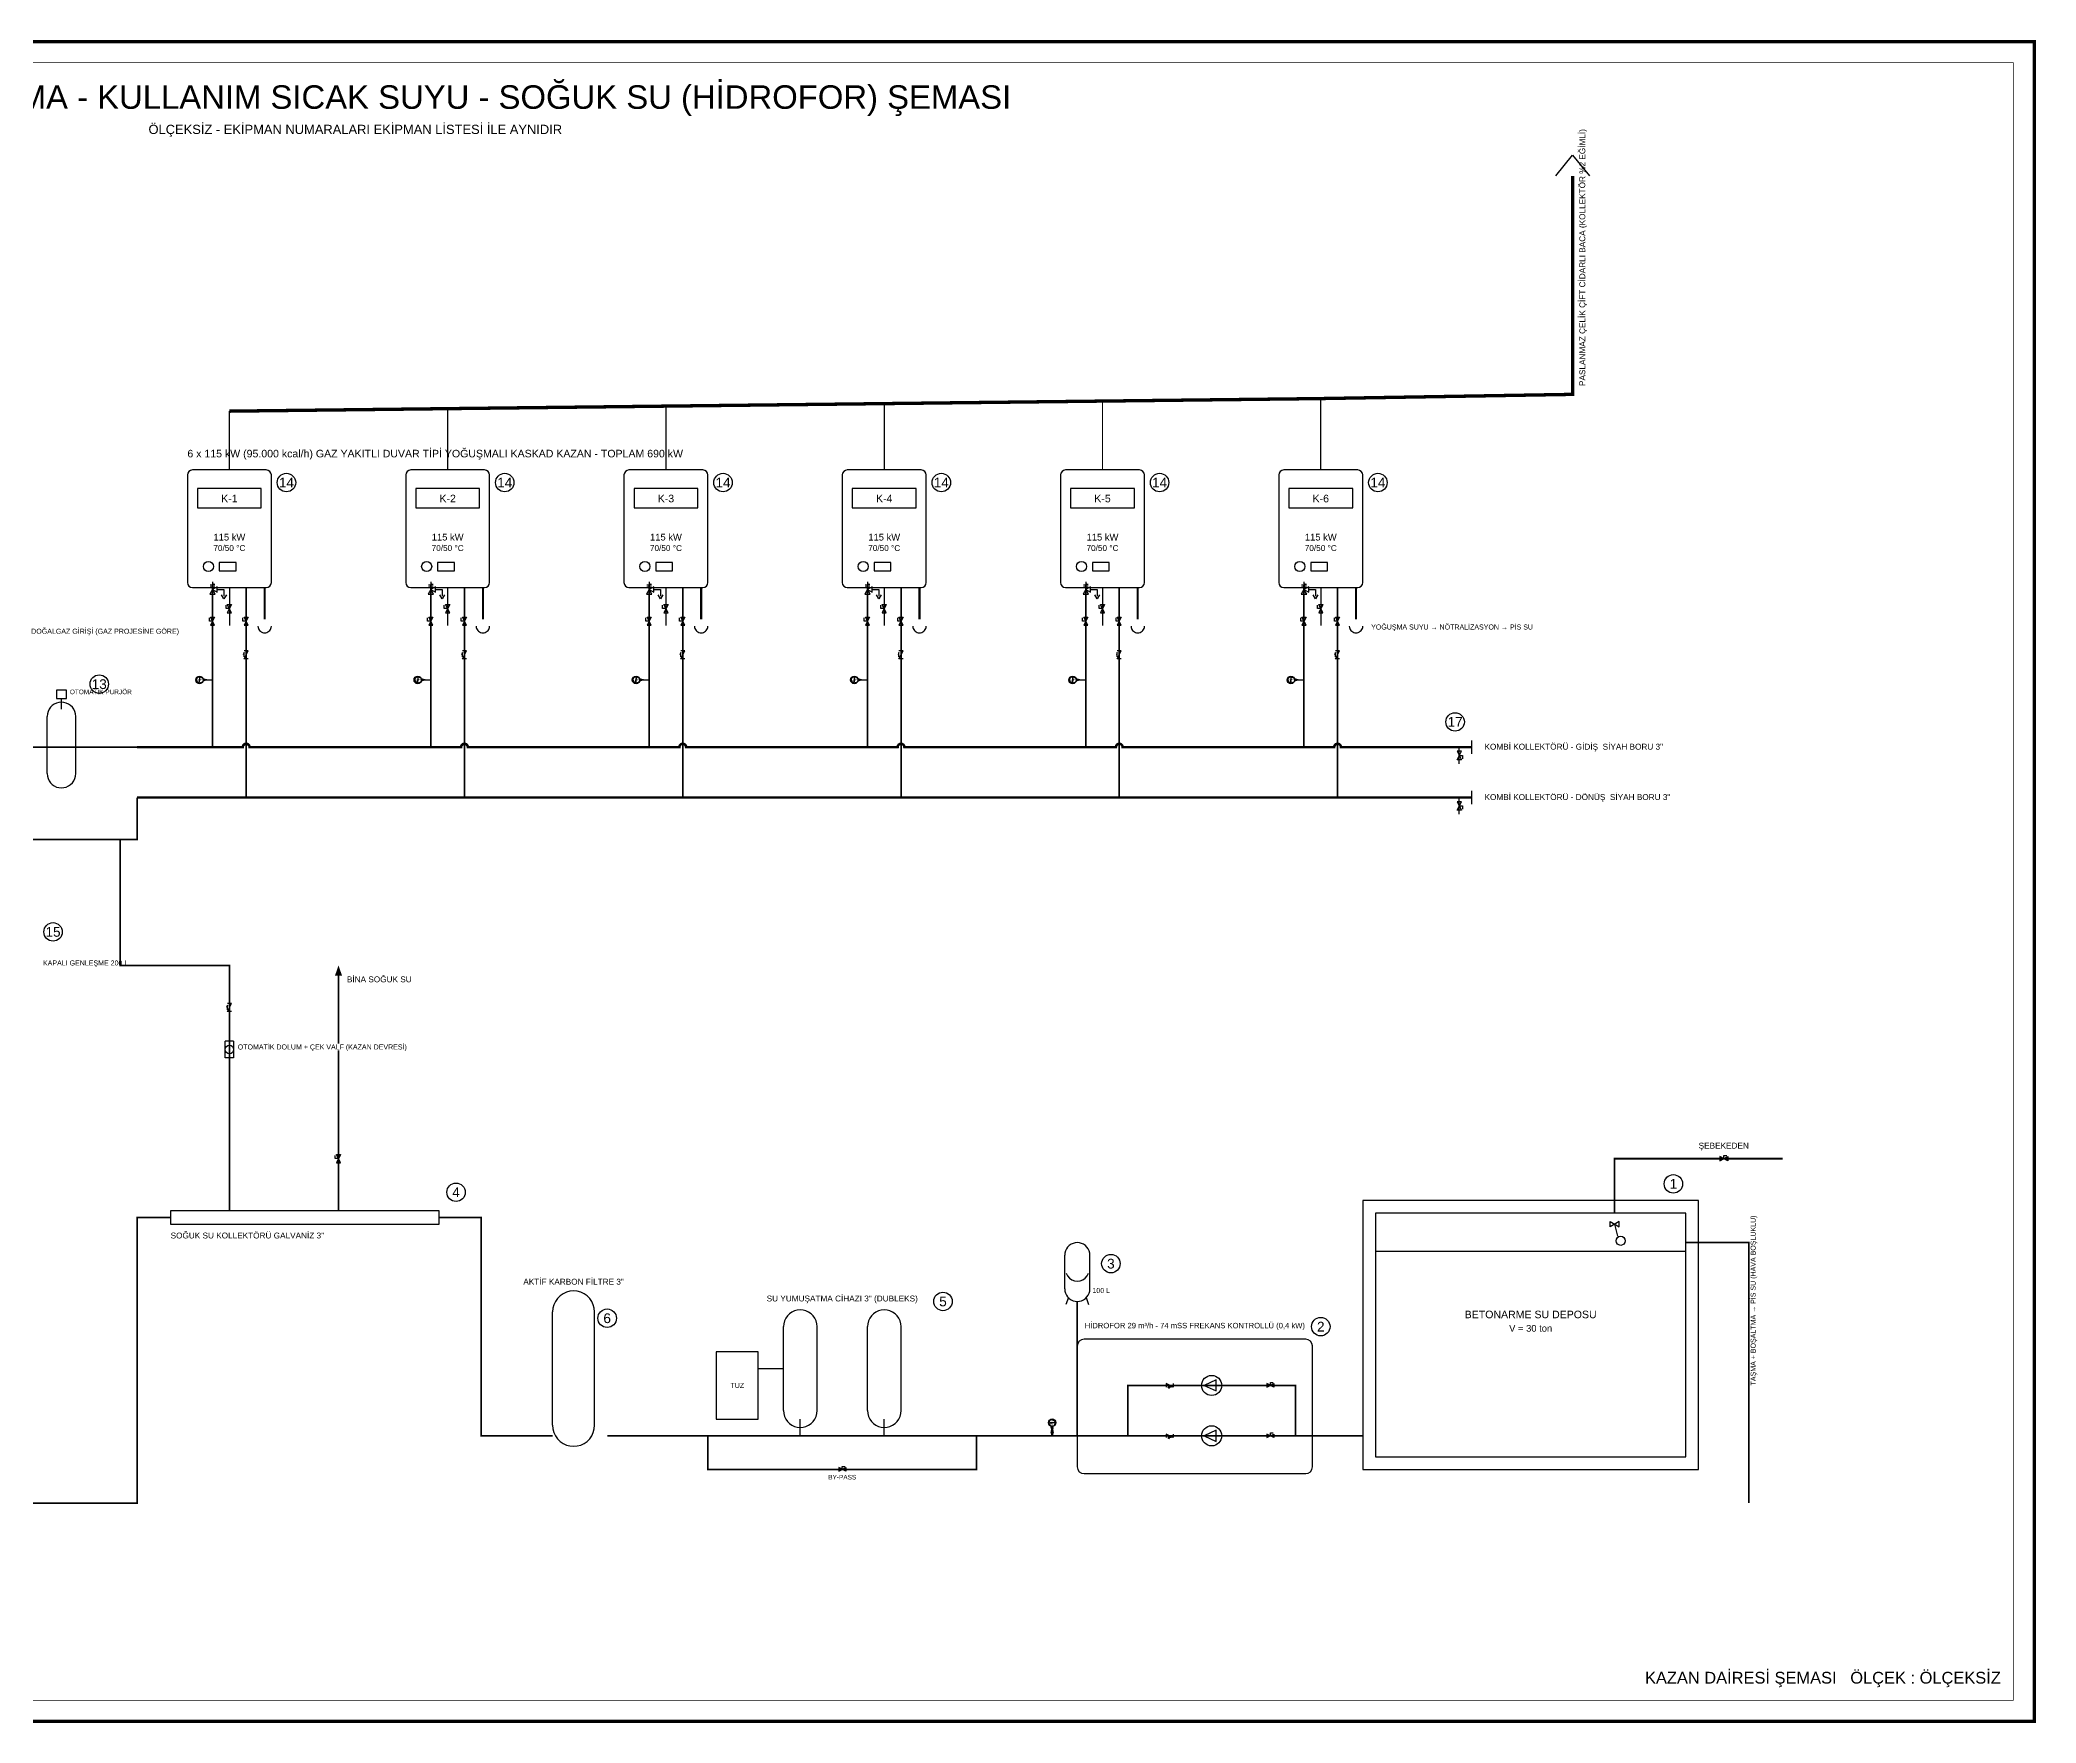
# Model space of a CAD drawing. Header units: centimetres. Extents: x -152 to 8002, y -202 to 1802.
# Drawn here: x 1324 to 3702, y -202 to 1802 of the extents above; entities that cross this region are included whole.
import ezdxf
from ezdxf.enums import TextEntityAlignment as Align

# ---------------------------------------------------------------- set-up
doc = ezdxf.new("R2010")
doc.units = ezdxf.units.CM
doc.linetypes.add('ISITMA DONUS HATTI', pattern=[26, 20, -6])
doc.linetypes.add('PISSU HATTI', pattern=[26, 20, -6])
for name, color, linetype in [('MTY-BACA', 7, 'Continuous'), ('MTY-CIHAZ', 135, 'Continuous'), ('MTY-DOGALGAZ', 7, 'Continuous'), ('MTY-EKIPMAN-NO', 7, 'Continuous'), ('MTY-ISITMA-DONUS-BORU', 30, 'ISITMA DONUS HATTI'), ('MTY-ISITMA-GIDIS-BORU', 10, 'Continuous'), ('MTY-PAFTA', 7, 'Continuous'), ('MTY-PISSU-BORU-TAVANDAN', 6, 'PISSU HATTI'), ('MTY-SOGUKSU-BORU', 5, 'Continuous'), ('MTY-TEFRIS', 15, 'Continuous'), ('MTY-VANA', 1, 'Continuous'), ('MTY-YAZI', 7, 'Continuous'), ('RAST-TEM-SU DEPOSU', 11, 'Continuous')]:
    doc.layers.add(name, color=color, linetype=linetype)
doc.layers.add('ROTAS-PAFTA-SINIRI', color=8, linetype='Continuous', plot=False)
doc.styles.add('CAP', font='wturkce.SHX', dxfattribs={"width": 0.65})
doc.styles.add('MTYCAPLT', font='arial.ttf', dxfattribs={"width": 0.65, "height": 1})
doc.styles.add('ROTAS', font='arial.ttf')

# ---------------------------------------------------------------- blocks, each defined once
blk = doc.blocks.new('ROTAS_PAFTA')
blk.add_lwpolyline([(0, 0), (1, 0), (1, 1), (0, 1)], close=True)
blk = doc.blocks.new('MTY-KURESEL VANA')
at = {"layer": 'MTY-VANA'}
for p, q in [((0, 0), (0, 8)), ((0, 8), (8, 8))]:
    blk.add_line(p, q, dxfattribs=at)
blk.add_lwpolyline([(-10, 5), (-10, -5), (10, 5), (10, -5), (-10, 5)], dxfattribs=at)
at = {"layer": 'MTY-VANA', "style": 'MTYCAPLT', "width": 0.65}
blk.add_attdef('CAP', text='', height=10, dxfattribs=at).set_placement((-1.1, 0), align=Align.CENTER)
blk = doc.blocks.new('MTY-CEKVALF VANA')
at = {"layer": 'MTY-VANA'}
h = blk.add_hatch(color=256, dxfattribs=at)
edge = h.paths.add_edge_path()
edge.add_arc((-10, 5), 1.41, 180, 540, ccw=False)
for p, q in [((-10, -5), (-10, 5)), ((-10, 5), (10, -5)), ((-5.6, 5), (5.6, 5)), ((5.6, 5), (0, 7.3)), ((10, -5), (10, 5))]:
    blk.add_line(p, q, dxfattribs=at)
at = {"layer": 'MTY-VANA', "style": 'CAP', "width": 0.65}
blk.add_attdef('CAP', text='', height=5, rotation=153.4349, dxfattribs=at).set_placement((0, 0), align=Align.CENTER)
blk = doc.blocks.new('MTY-EMNİYET VENTİLİ')
at = {"layer": 'MTY-VANA'}
for p, q in [((0, 33.7), (0, 30.3)), ((3.5, 29.6), (0, 30.3)), ((0, 22), (-4, 15)), ((-4, 15), (4, 15)), ((3.5, 29.6), (-3.5, 28.3)), ((3.5, 27), (-3.5, 28.3)), ((3.5, 27), (-3.5, 25.6)), ((0, 25), (-3.5, 25.6)), ((7, 26), (0, 22)), ((0, 22), (0, 25)), ((0, 22), (7, 18)), ((4, 15), (0, 22)), ((0, 15), (0, 0)), ((7, 18), (7, 26)), ((7, 22), (17, 22)), ((17, 8.3), (13.5, 14.3)), ((17, 22), (17, 12)), ((20.5, 14.3), (17, 8.3))]:
    blk.add_line(p, q, dxfattribs=at)
at = {"layer": 'MTY-VANA', "style": 'MTYCAPLT', "width": 0.65}
blk.add_attdef('CAP', text='', height=10, rotation=358.601, dxfattribs=at).set_placement((0.8, 6.1), align=Align.CENTER)
blk = doc.blocks.new('MTY-TERMOMETRE')
at = {"layer": 'MTY-VANA', "color": 1}
for p, q in [((-3.7, 19.8), (-4.5, 19.9)), ((-3.7, 19.2), (-4.5, 19.1)), ((-3.5, 20.5), (-4.4, 20.7)), ((-3.6, 18.6), (-4.4, 18.4)), ((-3.3, 21.1), (-4.1, 21.4)), ((-3.3, 18), (-4.1, 17.6)), ((-3, 21.6), (-3.7, 22.1)), ((-3, 17.4), (-3.7, 16.9)), ((-2.6, 22.1), (-3.2, 22.7)), ((-2.7, 19.7), (-0.6, 19.7)), ((-2.7, 19.7), (-2.7, 19.3)), ((-2.7, 19.3), (-0.6, 19.4)), ((-2.1, 22.5), (-2.6, 23.2)), ((-1.5, 22.9), (-1.9, 23.6)), ((-1.2, 12.5), (-1.2, 13.4)), ((1.2, 12.5), (-1.2, 12.5)), ((-0.9, 23.1), (-1.1, 23.9)), ((0.9, 13.5), (-0.9, 13.5)), ((-0.9, 10.9), (-0.9, 12.5)), ((0.9, 10.9), (-0.9, 10.9)), ((-0.7, 13.5), (-0.7, 14)), ((-0.5, 12.6), (-0.5, 13.4)), ((-0.5, 8.6), (-0.5, 10.9)), ((0.5, 8.6), (-0.5, 8.6)), ((-0.3, 23.2), (-0.4, 24)), ((0, 8.6), (0, 0)), ((0.4, 23.2), (0.4, 24)), ((4.5, 19.5), (0.5, 19.6)), ((0.5, 10.9), (0.5, 8.6)), ((4.5, 19.5), (0.6, 19.4)), ((0.6, 12.6), (0.6, 13.4)), ((0.7, 13.5), (0.7, 14)), ((0.9, 12.5), (0.9, 10.9)), ((1, 23.1), (1.2, 23.9)), ((1.2, 12.5), (1.2, 13.4)), ((1.6, 22.9), (2, 23.6)), ((2.1, 22.5), (2.6, 23.2)), ((2.6, 22.1), (3.2, 22.7)), ((3, 17.4), (3.7, 16.9)), ((3.1, 21.6), (3.7, 22.1)), ((3.4, 21.1), (4.1, 21.4)), ((3.4, 17.9), (4.1, 17.6)), ((3.6, 20.5), (4.4, 20.7)), ((3.6, 18.5), (4.4, 18.3)), ((3.7, 19.8), (4.5, 19.9)), ((3.7, 19.2), (4.5, 19.1))]:
    blk.add_line(p, q, dxfattribs=at)
for radius in [5.58, 5.3, 0.576]:
    blk.add_circle((0, 19.5), radius, dxfattribs=at)
for centre, radius, start, end in [((-0.9, 13), 0.576, 54.6994, 125.3066), ((-0.9, 13.1), 0.576, 234.694, 305.3013), ((0, 12.2), 1.33, 65.9035, 113.6507), ((0, 13.8), 1.33, 246.3499, 294.0971), ((0.9, 13), 0.576, 54.6934, 125.3006), ((0.9, 13.1), 0.576, 234.7001, 305.3073)]:
    blk.add_arc(centre, radius, start, end, dxfattribs=at)
at = {"layer": 'MTY-VANA', "style": 'MTYCAPLT', "width": 0.65}
blk.add_text('T', height=3, dxfattribs=at).set_placement((0, 15, 0), align=Align.CENTER)
blk.add_attdef('CAP', text='', height=1, rotation=270, dxfattribs=at).set_placement((0, 0), align=Align.CENTER)
blk = doc.blocks.new('MTY-BOSALTMA VANA')
at = {"layer": 'MTY-ISITMA-DONUS-BORU', "ltscale": 25}
blk.add_lwpolyline([(0, -20), (0, 0)], dxfattribs=at)
at = {"layer": 'MTY-VANA'}
for p, q in [((0, -10), (4, -10)), ((4, -10), (4, -14))]:
    blk.add_line(p, q, dxfattribs=at)
blk.add_lwpolyline([(2.5, -5), (-2.5, -5), (2.5, -15), (-2.5, -15), (2.5, -5)], dxfattribs=at)
at = {"layer": 'MTY-VANA', "style": 'MTYCAPLT', "width": 0.65}
blk.add_attdef('CAP', text='', height=10, rotation=81.6166, dxfattribs=at).set_placement((0, -10), align=Align.CENTER)
blk = doc.blocks.new('MTY-MANOMETRE')
at = {"layer": 'MTY-VANA', "color": 1}
for p, q in [((-3.7, 19.8), (-4.5, 19.9)), ((-3.7, 19.2), (-4.5, 19.1)), ((-3.5, 20.5), (-4.4, 20.7)), ((-3.6, 18.6), (-4.4, 18.4)), ((-3.3, 21.1), (-4.1, 21.4)), ((-3.3, 18), (-4.1, 17.6)), ((-3, 21.6), (-3.7, 22.1)), ((-3, 17.4), (-3.7, 16.9)), ((-2.6, 22.1), (-3.2, 22.7)), ((-2.7, 19.7), (-0.6, 19.7)), ((-2.7, 19.7), (-2.7, 19.3)), ((-2.7, 19.3), (-0.6, 19.4)), ((-2.1, 22.5), (-2.6, 23.2)), ((-1.5, 22.9), (-1.9, 23.6)), ((-1.2, 12.5), (-1.2, 13.4)), ((1.2, 12.5), (-1.2, 12.5)), ((-0.9, 23.1), (-1.1, 23.9)), ((0.9, 13.5), (-0.9, 13.5)), ((-0.9, 10.9), (-0.9, 12.5)), ((0.9, 10.9), (-0.9, 10.9)), ((-0.7, 13.5), (-0.7, 14)), ((-0.5, 12.6), (-0.5, 13.4)), ((-0.5, 8.6), (-0.5, 10.9)), ((0.5, 8.6), (-0.5, 8.6)), ((-0.3, 23.2), (-0.4, 24)), ((0, 8.6), (0, 8)), ((0, 2.3), (0, 0)), ((0.4, 23.2), (0.4, 24)), ((4.5, 19.5), (0.5, 19.6)), ((0.5, 10.9), (0.5, 8.6)), ((4.5, 19.5), (0.6, 19.4)), ((0.6, 12.6), (0.6, 13.4)), ((0.7, 13.5), (0.7, 14)), ((0.9, 12.5), (0.9, 10.9)), ((1, 23.1), (1.2, 23.9)), ((1.2, 12.5), (1.2, 13.4)), ((1.6, 22.9), (2, 23.6)), ((2.1, 22.5), (2.6, 23.2)), ((2.6, 22.1), (3.2, 22.7)), ((3, 17.4), (3.7, 16.9)), ((3.1, 21.6), (3.7, 22.1)), ((3.4, 21.1), (4.1, 21.4)), ((3.4, 17.9), (4.1, 17.6)), ((3.6, 20.5), (4.4, 20.7)), ((3.6, 18.5), (4.4, 18.3)), ((3.7, 19.8), (4.5, 19.9)), ((3.7, 19.2), (4.5, 19.1))]:
    blk.add_line(p, q, dxfattribs=at)
at = {"layer": 'MTY-VANA'}
for p, q in [((-1.5, 7.8), (1.5, 7.8)), ((0, 5.2), (-1.5, 7.8)), ((0, 5.2), (-1.5, 2.5)), ((-1.5, 2.5), (1.5, 2.5)), ((1.5, 7.8), (0, 5.2)), ((1.5, 2.5), (0, 5.2))]:
    blk.add_line(p, q, dxfattribs=at)
at = {"layer": 'MTY-VANA', "color": 1}
for radius in [5.58, 5.3, 0.576]:
    blk.add_circle((0, 19.5), radius, dxfattribs=at)
at = {"layer": 'MTY-VANA'}
blk.add_circle((0, 5.2), 1.5, dxfattribs=at)
at = {"layer": 'MTY-VANA', "color": 1}
for centre, radius, start, end in [((-0.9, 13), 0.576, 54.6994, 125.3066), ((-0.9, 13.1), 0.576, 234.694, 305.3013), ((0, 12.2), 1.33, 65.9035, 113.6507), ((0, 13.8), 1.33, 246.3499, 294.0971), ((0.9, 13), 0.576, 54.6934, 125.3006), ((0.9, 13.1), 0.576, 234.7001, 305.3073)]:
    blk.add_arc(centre, radius, start, end, dxfattribs=at)
at = {"layer": 'MTY-VANA', "width": 0.7}
blk.add_text('M', height=3.59, dxfattribs=at).set_placement((0, 15, 0), align=Align.CENTER)
at = {"layer": 'MTY-VANA', "style": 'MTYCAPLT', "width": 0.65}
blk.add_attdef('CAP', text='', height=10, rotation=270, dxfattribs=at).set_placement((0, 0), align=Align.CENTER)
blk = doc.blocks.new('MTY-OTOMATIK DOLUM VANASI')
at = {"layer": 'MTY-VANA'}
for p, q in [((-10, -5), (-10, 5)), ((-10, 5), (10, 5)), ((10, -5), (10, 5)), ((10, -5), (-10, -5))]:
    blk.add_line(p, q, dxfattribs=at)
blk.add_circle((0, 0), 5, dxfattribs=at)
at = {"layer": 'MTY-VANA', "style": 'MTYCAPLT', "width": 0.65}
blk.add_attdef('CAP', text='', height=10, rotation=333.4349, dxfattribs=at).set_placement((0, 0), align=Align.CENTER)

msp = doc.modelspace()

# ---------------------------------------------------------------- linework, layer by layer
at = {"layer": 'MTY-BACA'}
msp.add_lwpolyline([(3130, 1640), (3150, 1665), (3170, 1640)], dxfattribs=at)
for points, const_width in [([(1550, 1360), (2850, 1375), (3150, 1380), (3150, 1640)], 4), ([(1550, 1290), (1550, 1360)], 1.5), ([(1810, 1290), (1810, 1363)], 1.5), ([(2070, 1290), (2070, 1366)], 1.5), ([(2330, 1290), (2330, 1369)], 1.5), ([(2590, 1290), (2590, 1372)], 1.5), ([(2850, 1290), (2850, 1375)], 1.5)]:
    msp.add_lwpolyline(points, dxfattribs=dict(at, const_width=const_width))
at = {"layer": 'MTY-CIHAZ'}
for p, q in [((1350, 1005), (1350, 1018)), ((3030, 952), (3030, 968)), ((3030, 892), (3030, 908)), ((2549.5, 304.5), (2546.5, 296.2)), ((2570.5, 304.5), (2573.5, 296.2)), ((2180, 220), (2210, 220)), ((2230, 140), (2230, 160)), ((2330, 140), (2330, 160))]:
    msp.add_line(p, q, dxfattribs=at)
for points in [[(1594, 1150), (1596.3, 1150.5), (1598.2, 1151.8), (1599.5, 1153.7), (1600, 1156), (1600, 1284), (1599.5, 1286.3), (1598.2, 1288.2), (1596.3, 1289.5), (1594, 1290), (1506, 1290), (1503.7, 1289.5), (1501.8, 1288.2), (1500.5, 1286.3), (1500, 1284), (1500, 1156), (1500.5, 1153.7), (1501.8, 1151.8), (1503.7, 1150.5), (1506, 1150)], [(1854, 1150), (1856.3, 1150.5), (1858.2, 1151.8), (1859.5, 1153.7), (1860, 1156), (1860, 1284), (1859.5, 1286.3), (1858.2, 1288.2), (1856.3, 1289.5), (1854, 1290), (1766, 1290), (1763.7, 1289.5), (1761.8, 1288.2), (1760.5, 1286.3), (1760, 1284), (1760, 1156), (1760.5, 1153.7), (1761.8, 1151.8), (1763.7, 1150.5), (1766, 1150)], [(2114, 1150), (2116.3, 1150.5), (2118.2, 1151.8), (2119.5, 1153.7), (2120, 1156), (2120, 1284), (2119.5, 1286.3), (2118.2, 1288.2), (2116.3, 1289.5), (2114, 1290), (2026, 1290), (2023.7, 1289.5), (2021.8, 1288.2), (2020.5, 1286.3), (2020, 1284), (2020, 1156), (2020.5, 1153.7), (2021.8, 1151.8), (2023.7, 1150.5), (2026, 1150)], [(2374, 1150), (2376.3, 1150.5), (2378.2, 1151.8), (2379.5, 1153.7), (2380, 1156), (2380, 1284), (2379.5, 1286.3), (2378.2, 1288.2), (2376.3, 1289.5), (2374, 1290), (2286, 1290), (2283.7, 1289.5), (2281.8, 1288.2), (2280.5, 1286.3), (2280, 1284), (2280, 1156), (2280.5, 1153.7), (2281.8, 1151.8), (2283.7, 1150.5), (2286, 1150)], [(2634, 1150), (2636.3, 1150.5), (2638.2, 1151.8), (2639.5, 1153.7), (2640, 1156), (2640, 1284), (2639.5, 1286.3), (2638.2, 1288.2), (2636.3, 1289.5), (2634, 1290), (2546, 1290), (2543.7, 1289.5), (2541.8, 1288.2), (2540.5, 1286.3), (2540, 1284), (2540, 1156), (2540.5, 1153.7), (2541.8, 1151.8), (2543.7, 1150.5), (2546, 1150)], [(2894, 1150), (2896.3, 1150.5), (2898.2, 1151.8), (2899.5, 1153.7), (2900, 1156), (2900, 1284), (2899.5, 1286.3), (2898.2, 1288.2), (2896.3, 1289.5), (2894, 1290), (2806, 1290), (2803.7, 1289.5), (2801.8, 1288.2), (2800.5, 1286.3), (2800, 1284), (2800, 1156), (2800.5, 1153.7), (2801.8, 1151.8), (2803.7, 1150.5), (2806, 1150)], [(1512, 1245), (1588, 1245), (1588, 1268), (1512, 1268)], [(1772, 1245), (1848, 1245), (1848, 1268), (1772, 1268)], [(2032, 1245), (2108, 1245), (2108, 1268), (2032, 1268)], [(2292, 1245), (2368, 1245), (2368, 1268), (2292, 1268)], [(2552, 1245), (2628, 1245), (2628, 1268), (2552, 1268)], [(2812, 1245), (2888, 1245), (2888, 1268), (2812, 1268)], [(1538, 1170), (1558, 1170), (1558, 1180), (1538, 1180)], [(1798, 1170), (1818, 1170), (1818, 1180), (1798, 1180)], [(2058, 1170), (2078, 1170), (2078, 1180), (2058, 1180)], [(2318, 1170), (2338, 1170), (2338, 1180), (2318, 1180)], [(2578, 1170), (2598, 1170), (2598, 1180), (2578, 1180)], [(2838, 1170), (2858, 1170), (2858, 1180), (2838, 1180)], [(1344, 1018), (1356, 1018), (1356, 1028), (1344, 1028)], [(1480, 392), (1800, 392), (1800, 408), (1480, 408)], [(2130, 160), (2180, 160), (2180, 240), (2130, 240)], [(2832, 95), (2835.1, 95.6), (2837.7, 97.3), (2839.4, 99.9), (2840, 103), (2840, 247), (2839.4, 250.1), (2837.7, 252.7), (2835.1, 254.4), (2832, 255), (2568, 255), (2564.9, 254.4), (2562.3, 252.7), (2560.6, 250.1), (2560, 247), (2560, 103), (2560.6, 99.9), (2562.3, 97.3), (2564.9, 95.6), (2568, 95)], [(2711, 200), (2725.4, 193.4), (2725.4, 206.6)], [(2711, 140), (2725.4, 133.4), (2725.4, 146.6)]]:
    msp.add_lwpolyline(points, close=True, dxfattribs=at)
for points in [[(1367, 996.5), (1366.7, 999.5), (1366, 1002.3), (1364.7, 1005), (1363, 1007.4), (1360.9, 1009.5), (1358.5, 1011.2), (1355.8, 1012.5), (1353, 1013.2), (1350, 1013.5), (1347, 1013.2), (1344.2, 1012.5), (1341.5, 1011.2), (1339.1, 1009.5), (1337, 1007.4), (1335.3, 1005), (1334, 1002.3), (1333.3, 999.5), (1333, 996.5)], [(1333, 928.5), (1333, 996.5)], [(1367, 928.5), (1367, 996.5)], [(1333, 928.5), (1333.3, 925.5), (1334, 922.7), (1335.3, 920), (1337, 917.6), (1339.1, 915.5), (1341.5, 913.8), (1344.2, 912.5), (1347, 911.8), (1350, 911.5), (1353, 911.8), (1355.8, 912.5), (1358.5, 913.8), (1360.9, 915.5), (1363, 917.6), (1364.7, 920), (1366, 922.7), (1366.7, 925.5), (1367, 928.5)], [(2575, 355), (2574.8, 357.6), (2574.1, 360.1), (2573, 362.5), (2571.5, 364.6), (2569.6, 366.5), (2567.5, 368), (2565.1, 369.1), (2562.6, 369.8), (2560, 370), (2557.4, 369.8), (2554.9, 369.1), (2552.5, 368), (2550.4, 366.5), (2548.5, 364.6), (2547, 362.5), (2545.9, 360.1), (2545.2, 357.6), (2545, 355)], [(2545, 315), (2545, 355)], [(2546.6, 333.6), (2548.2, 330.5), (2550.5, 327.9), (2553.3, 325.9), (2556.6, 324.7), (2560, 324.2), (2563.4, 324.7), (2566.7, 325.9), (2569.5, 327.9), (2571.8, 330.5), (2573.4, 333.6)], [(2575, 315), (2575, 355)], [(1985, 287.5), (1984.6, 291.8), (1983.5, 296.1), (1981.7, 300), (1979.2, 303.6), (1976.1, 306.7), (1972.5, 309.2), (1968.6, 311), (1964.3, 312.1), (1960, 312.5), (1955.7, 312.1), (1951.4, 311), (1947.5, 309.2), (1943.9, 306.7), (1940.8, 303.6), (1938.3, 300), (1936.5, 296.1), (1935.4, 291.8), (1935, 287.5)], [(2545, 315), (2545.2, 312.4), (2545.9, 309.9), (2547, 307.5), (2548.5, 305.4), (2550.4, 303.5), (2552.5, 302), (2554.9, 300.9), (2557.4, 300.2), (2560, 300), (2562.6, 300.2), (2565.1, 300.9), (2567.5, 302), (2569.6, 303.5), (2571.5, 305.4), (2573, 307.5), (2574.1, 309.9), (2574.8, 312.4), (2575, 315)], [(1935, 152.5), (1935, 287.5)], [(1985, 152.5), (1985, 287.5)], [(2250, 270), (2249.7, 273.5), (2248.8, 276.8), (2247.3, 280), (2245.3, 282.9), (2242.9, 285.3), (2240, 287.3), (2236.8, 288.8), (2233.5, 289.7), (2230, 290), (2226.5, 289.7), (2223.2, 288.8), (2220, 287.3), (2217.1, 285.3), (2214.7, 282.9), (2212.7, 280), (2211.2, 276.8), (2210.3, 273.5), (2210, 270)], [(2350, 270), (2349.7, 273.5), (2348.8, 276.8), (2347.3, 280), (2345.3, 282.9), (2342.9, 285.3), (2340, 287.3), (2336.8, 288.8), (2333.5, 289.7), (2330, 290), (2326.5, 289.7), (2323.2, 288.8), (2320, 287.3), (2317.1, 285.3), (2314.7, 282.9), (2312.7, 280), (2311.2, 276.8), (2310.3, 273.5), (2310, 270)], [(2210, 170), (2210, 270)], [(2250, 170), (2250, 270)], [(2310, 170), (2310, 270)], [(2350, 170), (2350, 270)], [(2210, 170), (2210.3, 166.5), (2211.2, 163.2), (2212.7, 160), (2214.7, 157.1), (2217.1, 154.7), (2220, 152.7), (2223.2, 151.2), (2226.5, 150.3), (2230, 150), (2233.5, 150.3), (2236.8, 151.2), (2240, 152.7), (2242.9, 154.7), (2245.3, 157.1), (2247.3, 160), (2248.8, 163.2), (2249.7, 166.5), (2250, 170)], [(2310, 170), (2310.3, 166.5), (2311.2, 163.2), (2312.7, 160), (2314.7, 157.1), (2317.1, 154.7), (2320, 152.7), (2323.2, 151.2), (2326.5, 150.3), (2330, 150), (2333.5, 150.3), (2336.8, 151.2), (2340, 152.7), (2342.9, 154.7), (2345.3, 157.1), (2347.3, 160), (2348.8, 163.2), (2349.7, 166.5), (2350, 170)], [(1935, 152.5), (1935.4, 148.2), (1936.5, 143.9), (1938.3, 140), (1940.8, 136.4), (1943.9, 133.3), (1947.5, 130.8), (1951.4, 129), (1955.7, 127.9), (1960, 127.5), (1964.3, 127.9), (1968.6, 129), (1972.5, 130.8), (1976.1, 133.3), (1979.2, 136.4), (1981.7, 140), (1983.5, 143.9), (1984.6, 148.2), (1985, 152.5)]]:
    msp.add_lwpolyline(points, dxfattribs=at)
for centre, radius in [((1525, 1175), 6), ((1785, 1175), 6), ((2045, 1175), 6), ((2305, 1175), 6), ((2565, 1175), 6), ((2825, 1175), 6), ((2720, 200), 12), ((2720, 140), 12)]:
    msp.add_circle(centre, radius, dxfattribs=at)
at = {"layer": 'MTY-DOGALGAZ'}
for points in [[(1550, 1150), (1550, 1105)], [(1810, 1150), (1810, 1105)], [(2070, 1150), (2070, 1105)], [(2330, 1150), (2330, 1105)], [(2590, 1150), (2590, 1105)], [(2850, 1150), (2850, 1105)]]:
    msp.add_lwpolyline(points, dxfattribs=at)
at = {"layer": 'MTY-EKIPMAN-NO'}
for centre in [(1618, 1275), (1878, 1275), (2138, 1275), (2398, 1275), (2658, 1275), (2918, 1275), (1395, 1035), (3010, 990), (1340, 740), (1820, 430), (3270, 440), (2600, 345), (2400, 300), (2000, 280), (2850, 270)]:
    msp.add_circle(centre, 11, dxfattribs=at)
at = {"layer": 'MTY-ISITMA-DONUS-BORU'}
for points, const_width in [([(1570, 900), (1570, 1150)], 2), ([(1830, 900), (1830, 1150)], 2), ([(2090, 900), (2090, 1150)], 2), ([(2350, 900), (2350, 1150)], 2), ([(2610, 900), (2610, 1150)], 2), ([(2870, 900), (2870, 1150)], 2), ([(950, 850), (1440, 850), (1440, 900)], 2), ([(1440, 900), (3030, 900)], 3)]:
    msp.add_lwpolyline(points, dxfattribs=dict(at, const_width=const_width))
at = {"layer": 'MTY-ISITMA-GIDIS-BORU'}
for points, const_width in [([(1530, 1150), (1530, 960)], 2), ([(1790, 1150), (1790, 960)], 2), ([(2050, 1150), (2050, 960)], 2), ([(2310, 1150), (2310, 960)], 2), ([(2570, 1150), (2570, 960)], 2), ([(2830, 1150), (2830, 960)], 2), ([(1440, 960), (1260, 960)], 2), ([(1440, 960), (1566, 960), (1566.1, 961), (1566.5, 962), (1567.2, 962.8), (1568, 963.5), (1569, 963.9), (1570, 964), (1571, 963.9), (1572, 963.5), (1572.8, 962.8), (1573.5, 962), (1573.9, 961), (1574, 960), (1826, 960), (1826.1, 961), (1826.5, 962), (1827.2, 962.8), (1828, 963.5), (1829, 963.9), (1830, 964), (1831, 963.9), (1832, 963.5), (1832.8, 962.8), (1833.5, 962), (1833.9, 961), (1834, 960), (2086, 960), (2086.1, 961), (2086.5, 962), (2087.2, 962.8), (2088, 963.5), (2089, 963.9), (2090, 964), (2091, 963.9), (2092, 963.5), (2092.8, 962.8), (2093.5, 962), (2093.9, 961), (2094, 960), (2346, 960), (2346.1, 961), (2346.5, 962), (2347.2, 962.8), (2348, 963.5), (2349, 963.9), (2350, 964), (2351, 963.9), (2352, 963.5), (2352.8, 962.8), (2353.5, 962), (2353.9, 961), (2354, 960), (2606, 960), (2606.1, 961), (2606.5, 962), (2607.2, 962.8), (2608, 963.5), (2609, 963.9), (2610, 964), (2611, 963.9), (2612, 963.5), (2612.8, 962.8), (2613.5, 962), (2613.9, 961), (2614, 960), (2866, 960), (2866.1, 961), (2866.5, 962), (2867.2, 962.8), (2868, 963.5), (2869, 963.9), (2870, 964), (2871, 963.9), (2872, 963.5), (2872.8, 962.8), (2873.5, 962), (2873.9, 961), (2874, 960), (3030, 960)], 3)]:
    msp.add_lwpolyline(points, dxfattribs=dict(at, const_width=const_width))
at = {"layer": 'MTY-PAFTA'}
for points, const_width in [([(-150, -200), (3700, -200), (3700, 1800), (-150, 1800)], 4), ([(-125, -175), (3675, -175), (3675, 1775), (-125, 1775)], 1)]:
    msp.add_lwpolyline(points, close=True, dxfattribs=dict(at, const_width=const_width))
at = {"layer": 'MTY-PISSU-BORU-TAVANDAN', "const_width": 2.5}
for points in [[(1592, 1150), (1592, 1112)], [(1852, 1150), (1852, 1112)], [(2112, 1150), (2112, 1112)], [(2372, 1150), (2372, 1112)], [(2632, 1150), (2632, 1112)], [(2892, 1150), (2892, 1112)]]:
    msp.add_lwpolyline(points, dxfattribs=at)
at = {"layer": 'MTY-PISSU-BORU-TAVANDAN'}
for points in [[(1584, 1104), (1584.1, 1102.6), (1584.5, 1101.3), (1585.1, 1100), (1585.9, 1098.9), (1586.9, 1097.9), (1588, 1097.1), (1589.3, 1096.5), (1590.6, 1096.1), (1592, 1096), (1593.4, 1096.1), (1594.7, 1096.5), (1596, 1097.1), (1597.1, 1097.9), (1598.1, 1098.9), (1598.9, 1100), (1599.5, 1101.3), (1599.9, 1102.6), (1600, 1104)], [(1844, 1104), (1844.1, 1102.6), (1844.5, 1101.3), (1845.1, 1100), (1845.9, 1098.9), (1846.9, 1097.9), (1848, 1097.1), (1849.3, 1096.5), (1850.6, 1096.1), (1852, 1096), (1853.4, 1096.1), (1854.7, 1096.5), (1856, 1097.1), (1857.1, 1097.9), (1858.1, 1098.9), (1858.9, 1100), (1859.5, 1101.3), (1859.9, 1102.6), (1860, 1104)], [(2104, 1104), (2104.1, 1102.6), (2104.5, 1101.3), (2105.1, 1100), (2105.9, 1098.9), (2106.9, 1097.9), (2108, 1097.1), (2109.3, 1096.5), (2110.6, 1096.1), (2112, 1096), (2113.4, 1096.1), (2114.7, 1096.5), (2116, 1097.1), (2117.1, 1097.9), (2118.1, 1098.9), (2118.9, 1100), (2119.5, 1101.3), (2119.9, 1102.6), (2120, 1104)], [(2364, 1104), (2364.1, 1102.6), (2364.5, 1101.3), (2365.1, 1100), (2365.9, 1098.9), (2366.9, 1097.9), (2368, 1097.1), (2369.3, 1096.5), (2370.6, 1096.1), (2372, 1096), (2373.4, 1096.1), (2374.7, 1096.5), (2376, 1097.1), (2377.1, 1097.9), (2378.1, 1098.9), (2378.9, 1100), (2379.5, 1101.3), (2379.9, 1102.6), (2380, 1104)], [(2624, 1104), (2624.1, 1102.6), (2624.5, 1101.3), (2625.1, 1100), (2625.9, 1098.9), (2626.9, 1097.9), (2628, 1097.1), (2629.3, 1096.5), (2630.6, 1096.1), (2632, 1096), (2633.4, 1096.1), (2634.7, 1096.5), (2636, 1097.1), (2637.1, 1097.9), (2638.1, 1098.9), (2638.9, 1100), (2639.5, 1101.3), (2639.9, 1102.6), (2640, 1104)], [(2884, 1104), (2884.1, 1102.6), (2884.5, 1101.3), (2885.1, 1100), (2885.9, 1098.9), (2886.9, 1097.9), (2888, 1097.1), (2889.3, 1096.5), (2890.6, 1096.1), (2892, 1096), (2893.4, 1096.1), (2894.7, 1096.5), (2896, 1097.1), (2897.1, 1097.9), (2898.1, 1098.9), (2898.9, 1100), (2899.5, 1101.3), (2899.9, 1102.6), (2900, 1104)]]:
    msp.add_lwpolyline(points, dxfattribs=at)
at = {"layer": 'MTY-SOGUKSU-BORU', "const_width": 2}
for points in [[(1550, 408), (1550, 700), (1420, 700), (1420, 850)], [(1680, 408), (1680, 690)], [(3400, 470), (3200, 470), (3200, 405)], [(1480, 400), (1440, 400), (1440, 60), (700, 60), (700, 90)], [(1935, 140), (1850, 140), (1850, 400), (1800, 400)], [(3285, 370), (3360, 370), (3360, 60)], [(2560, 140), (2560, 300)], [(2820, 140), (2820, 200), (2620, 200), (2620, 140)], [(2090, 140), (2000, 140)], [(2470, 140), (2090, 140)], [(2440, 140), (2440, 100), (2120, 100), (2120, 140)], [(2600, 140), (2470, 140)], [(2840, 140), (2600, 140)], [(2900, 140), (2840, 140)]]:
    msp.add_lwpolyline(points, dxfattribs=at)
at = {"layer": 'MTY-SOGUKSU-BORU'}
msp.add_solid([(1680, 700), (1684.2, 688), (1675.8, 688)], dxfattribs=at)
at = {"layer": 'MTY-VANA'}
msp.add_line((3200, 392), (3203.6, 377.6), dxfattribs=at)
msp.add_lwpolyline([(3194.6, 395.2), (3205.4, 388.8), (3205.4, 395.2), (3194.6, 388.8)], close=True, dxfattribs=at)
msp.add_circle((3207.2, 372.2), 5.4, dxfattribs=at)
at = {"layer": 'RAST-TEM-SU DEPOSU'}
msp.add_line((2915, 360), (3285, 360), dxfattribs=at)
for points in [[(2900, 100), (3300, 100), (3300, 420), (2900, 420)], [(2915, 115), (3285, 115), (3285, 405), (2915, 405)]]:
    msp.add_lwpolyline(points, close=True, dxfattribs=at)

# ---------------------------------------------------------------- block references
at = {"layer": 'MTY-DOGALGAZ', "xscale": 0.5, "yscale": 0.5, "rotation": 90}
for p in [(1550, 1125), (1810, 1125), (2070, 1125), (2330, 1125), (2590, 1125), (2850, 1125)]:
    msp.add_blockref('MTY-KURESEL VANA', p, dxfattribs=at)
at = {"layer": 'MTY-TEFRIS', "xscale": 0.8, "yscale": 0.8}
for name, p in [('MTY-EMNİYET VENTİLİ', (1530, 1130)), ('MTY-EMNİYET VENTİLİ', (1790, 1130)), ('MTY-EMNİYET VENTİLİ', (2050, 1130)), ('MTY-EMNİYET VENTİLİ', (2310, 1130)), ('MTY-EMNİYET VENTİLİ', (2570, 1130)), ('MTY-EMNİYET VENTİLİ', (2830, 1130)), ('MTY-MANOMETRE', (2530, 140))]:
    msp.add_blockref(name, p, dxfattribs=at)
at = {"layer": 'MTY-TEFRIS', "xscale": 0.8, "yscale": 0.8, "rotation": 90}
for p in [(1530, 1040), (1790, 1040), (2050, 1040), (2310, 1040), (2570, 1040), (2830, 1040)]:
    msp.add_blockref('MTY-TERMOMETRE', p, dxfattribs=at)
at = {"layer": 'MTY-TEFRIS'}
for p in [(3015, 960), (3015, 900)]:
    msp.add_blockref('MTY-BOSALTMA VANA', p, dxfattribs=at)
at = {"layer": 'MTY-VANA'}
for name, p, xscale, yscale, rotation in [('MTY-KURESEL VANA', (1530, 1110), 0.48, 0.48, 90), ('MTY-KURESEL VANA', (1570, 1110), 0.48, 0.48, 90), ('MTY-KURESEL VANA', (1790, 1110), 0.48, 0.48, 90), ('MTY-KURESEL VANA', (1830, 1110), 0.48, 0.48, 90), ('MTY-KURESEL VANA', (2050, 1110), 0.48, 0.48, 90), ('MTY-KURESEL VANA', (2090, 1110), 0.48, 0.48, 90), ('MTY-KURESEL VANA', (2310, 1110), 0.48, 0.48, 90), ('MTY-KURESEL VANA', (2350, 1110), 0.48, 0.48, 90), ('MTY-KURESEL VANA', (2570, 1110), 0.48, 0.48, 90), ('MTY-KURESEL VANA', (2610, 1110), 0.48, 0.48, 90), ('MTY-KURESEL VANA', (2830, 1110), 0.48, 0.48, 90), ('MTY-KURESEL VANA', (2870, 1110), 0.48, 0.48, 90), ('MTY-CEKVALF VANA', (1570, 1070), 0.48, 0.48, 90), ('MTY-CEKVALF VANA', (1830, 1070), 0.48, 0.48, 90), ('MTY-CEKVALF VANA', (2090, 1070), 0.48, 0.48, 90), ('MTY-CEKVALF VANA', (2350, 1070), 0.48, 0.48, 90), ('MTY-CEKVALF VANA', (2610, 1070), 0.48, 0.48, 90), ('MTY-CEKVALF VANA', (2870, 1070), 0.48, 0.48, 90), ('MTY-CEKVALF VANA', (1550, 650), 0.48, 0.48, 90), ('MTY-KURESEL VANA', (1680, 470), 0.48, 0.48, 90), ('MTY-CEKVALF VANA', (2670, 200), 0.42, 0.42, 180), ('MTY-CEKVALF VANA', (2670, 140), 0.42, 0.42, 180)]:
    msp.add_blockref(name, p, dxfattribs=dict(at, xscale=xscale, yscale=yscale, rotation=rotation))
for p, xscale, yscale in [((3330, 470), 0.48, 0.48), ((2790, 200), 0.42, 0.42), ((2790, 140), 0.42, 0.42), ((2280, 100), 0.42, 0.42)]:
    msp.add_blockref('MTY-KURESEL VANA', p, dxfattribs=dict(at, xscale=xscale, yscale=yscale))
at = {"layer": 'ROTAS-PAFTA-SINIRI', "xscale": 3850, "yscale": 2000}
msp.add_blockref('ROTAS_PAFTA', (-150, -200), dxfattribs=at)

# ---------------------------------------------------------------- texts
at = {"layer": 'MTY-BACA', "style": 'ROTAS'}
msp.add_text('PASLANMAZ ÇELİK ÇİFT CİDARLI BACA (KOLLEKTÖR %2 EĞİMLİ)', height=7, rotation=90, dxfattribs=at).set_placement((3165, 1390))
at = {"layer": 'MTY-CIHAZ', "style": 'ROTAS'}
for s, height, p in [('6 x 115 kW (95.000 kcal/h) GAZ YAKITLI DUVAR TİPİ YOĞUŞMALI KASKAD KAZAN - TOPLAM 690 kW', 9, (1500, 1305)), ('OTOMATİK PURJÖR', 5.5, (1360, 1023)), ('KAPALI GENLEŞME 200 L', 6, (1328, 700)), ('SOĞUK SU KOLLEKTÖRÜ GALVANİZ 3"', 7, (1480, 375)), ('100 L', 6, (2578, 310))]:
    msp.add_text(s, height=height, dxfattribs=at).set_placement(p)
for s, height, p in [('K-1', 9, (1550, 1256)), ('K-2', 9, (1810, 1256)), ('K-3', 9, (2070, 1256)), ('K-4', 9, (2330, 1256)), ('K-5', 9, (2590, 1256)), ('K-6', 9, (2850, 1256)), ('115 kW', 8, (1550, 1210)), ('115 kW', 8, (1810, 1210)), ('115 kW', 8, (2070, 1210)), ('115 kW', 8, (2330, 1210)), ('115 kW', 8, (2590, 1210)), ('115 kW', 8, (2850, 1210)), ('70/50 °C', 7, (1550, 1197)), ('70/50 °C', 7, (1810, 1197)), ('70/50 °C', 7, (2070, 1197)), ('70/50 °C', 7, (2330, 1197)), ('70/50 °C', 7, (2590, 1197)), ('70/50 °C', 7, (2850, 1197)), ('TUZ', 6, (2155, 200))]:
    msp.add_text(s, height=height, dxfattribs=at).set_placement(p, align=Align.MIDDLE_CENTER)
for s, height, p in [('AKTİF KARBON FİLTRE 3"', 7, (1960, 320)), ('SU YUMUŞATMA CİHAZI 3" (DUBLEKS)', 7, (2280, 300)), ('HİDROFOR 29 m³/h - 74 mSS FREKANS KONTROLLÜ (0,4 kW)', 6.5, (2700, 268))]:
    msp.add_text(s, height=height, dxfattribs=at).set_placement(p, align=Align.CENTER)
at = {"layer": 'MTY-DOGALGAZ', "style": 'ROTAS'}
msp.add_text('DOĞALGAZ GİRİŞİ (GAZ PROJESİNE GÖRE)', height=6, dxfattribs=at).set_placement((1490, 1095), align=Align.RIGHT)
at = {"layer": 'MTY-EKIPMAN-NO', "style": 'ROTAS'}
for s, height, p in [('14', 11.55, (1618, 1275)), ('14', 11.55, (1878, 1275)), ('14', 11.55, (2138, 1275)), ('14', 11.55, (2398, 1275)), ('14', 11.55, (2658, 1275)), ('14', 11.55, (2918, 1275)), ('13', 11.55, (1395, 1035)), ('17', 11.55, (3010, 990)), ('15', 11.55, (1340, 740)), ('4', 11.6, (1820, 430)), ('1', 11.6, (3270, 440)), ('3', 11.6, (2600, 345)), ('6', 11.6, (2000, 280)), ('5', 11.6, (2400, 300)), ('2', 11.6, (2850, 270))]:
    msp.add_text(s, height=height, dxfattribs=at).set_placement(p, align=Align.MIDDLE_CENTER)
at = {"layer": 'MTY-ISITMA-DONUS-BORU', "style": 'ROTAS'}
msp.add_text('KOMBİ KOLLEKTÖRÜ - DÖNÜŞ  SİYAH BORU 3"', height=7, dxfattribs=at).set_placement((3045, 897))
at = {"layer": 'MTY-ISITMA-GIDIS-BORU', "style": 'ROTAS'}
msp.add_text('KOMBİ KOLLEKTÖRÜ - GİDİŞ  SİYAH BORU 3"', height=7, dxfattribs=at).set_placement((3045, 957))
at = {"layer": 'MTY-PAFTA', "style": 'ROTAS'}
msp.add_text('KAZAN DAİRESİ ŞEMASI   ÖLÇEK : ÖLÇEKSİZ', height=14, dxfattribs=at).set_placement((3660, -155), align=Align.RIGHT)
at = {"layer": 'MTY-PISSU-BORU-TAVANDAN', "style": 'ROTAS'}
msp.add_text('YOĞUŞMA SUYU → NÖTRALİZASYON → PİS SU', height=6, dxfattribs=at).set_placement((2910, 1100))
at = {"layer": 'MTY-SOGUKSU-BORU', "style": 'ROTAS'}
msp.add_text('BİNA SOĞUK SU', height=7, dxfattribs=at).set_placement((1690, 680))
for s, height, p in [('ŞEBEKEDEN', 7, (3330, 482)), ('BY-PASS', 5.5, (2280, 88))]:
    msp.add_text(s, height=height, dxfattribs=at).set_placement(p, align=Align.CENTER)
msp.add_text('TAŞMA + BOŞALTMA → PİS SU (HAVA BOŞLUKLU)', height=6, rotation=90, dxfattribs=at).set_placement((3368, 200))
at = {"layer": 'MTY-YAZI', "style": 'ROTAS'}
for s, height, p in [('KAZAN DAİRESİ ISITMA - KULLANIM SICAK SUYU - SOĞUK SU (HİDROFOR) ŞEMASI', 28, (1700, 1720)), ('ÖLÇEKSİZ - EKİPMAN NUMARALARI EKİPMAN LİSTESİ İLE AYNIDIR', 11, (1700, 1690)), ('BETONARME SU DEPOSU', 9, (3100, 280)), ('V = 30 ton', 8, (3100, 264))]:
    msp.add_text(s, height=height, dxfattribs=at).set_placement(p, align=Align.CENTER)

# ---------------------------------------------------------------- next in the draw order: wipeouts: each hides what was drawn before it
msp.add_wipeout([(1713.5, 599), (1559, 599), (1559, 607), (1713.5, 607)])

# ---------------------------------------------------------------- next in the draw order: block references
at = {"layer": 'MTY-TEFRIS', "rotation": 90}
msp.add_blockref('MTY-OTOMATIK DOLUM VANASI', (1550, 600), dxfattribs=at)

# ---------------------------------------------------------------- next in the draw order: texts
at = {"layer": 'MTY-SOGUKSU-BORU', "style": 'ROTAS'}
msp.add_text('OTOMATİK DOLUM + ÇEK VALF (KAZAN DEVRESİ)', height=6, dxfattribs=at).set_placement((1560, 600))

doc.saveas('drawing.dxf')
